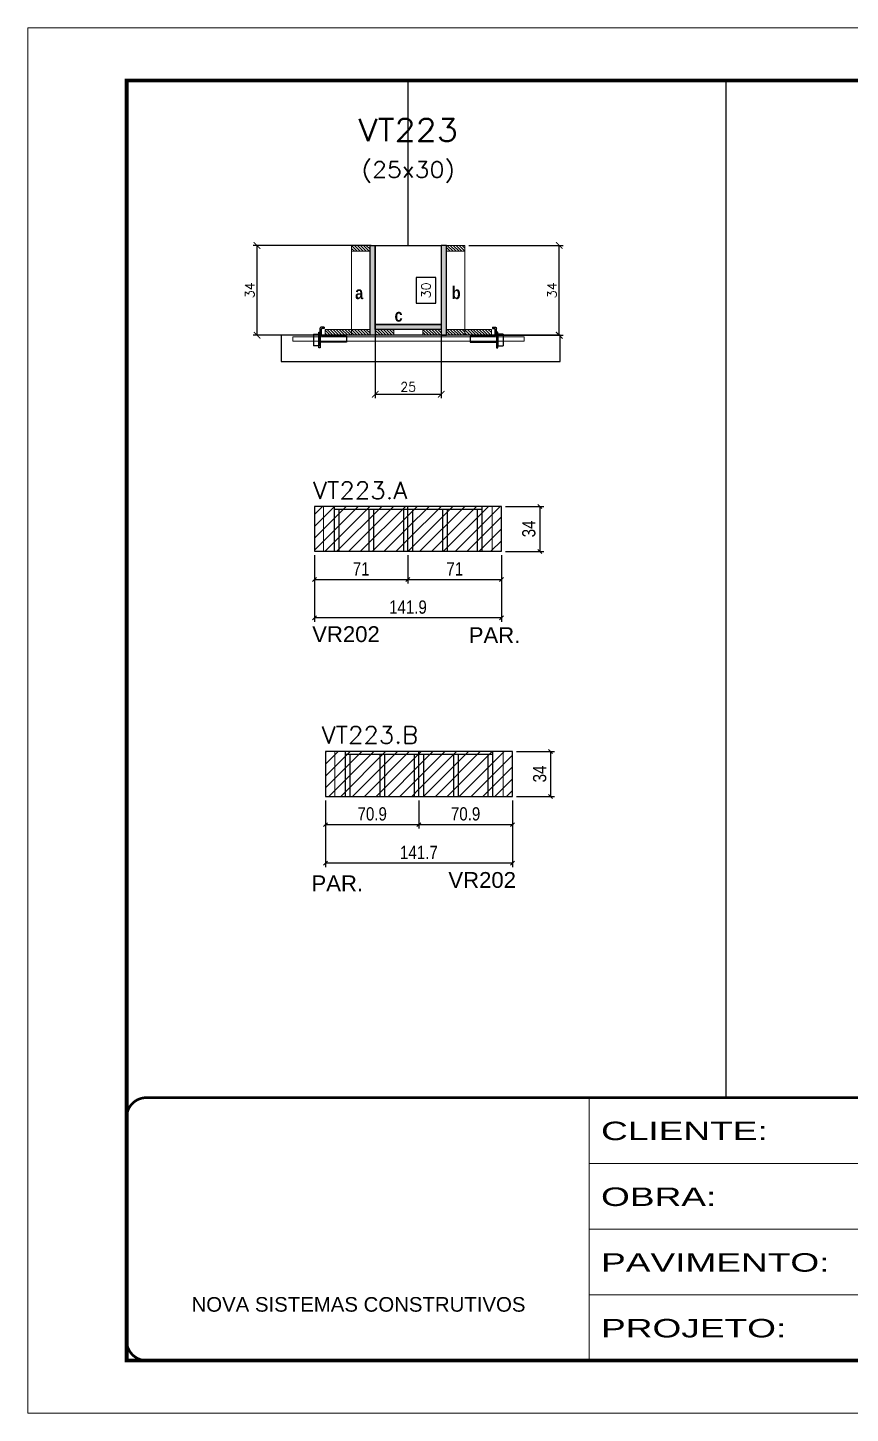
# Model space of a CAD drawing. Extents: x 137137 to 143418, y 10464 to 34486.
# Drawn here: x 137137 to 137761, y 26544 to 27594 of the extents above; entities that cross this region are included whole.
import ezdxf
from ezdxf.enums import TextEntityAlignment as Align

# ---------------------------------------------------------------- set-up
doc = ezdxf.new("R2010")
doc.units = 0
for name, pattern in [('CONTINUO', [0]), ('DASHED', [0.75, 0.5, -0.25]), ('HIDDEN', [0.375, 0.25, -0.125])]:
    doc.linetypes.add(name, pattern=pattern)
for name, color, linetype in [('5', 5, 'Continuous'), ('barrote', 251, 'Continuous'), ('COTA', 241, 'Continuous'), ('Cota Seção (2x)', 4, 'Continuous'), ('detalhes', 4, 'Continuous'), ('Painéis', 200, 'Continuous'), ('presilha', 1, 'Continuous'), ('SARR_2.2x7', 40, 'Continuous'), ('SARR_3.5x7', 81, 'Continuous'), ('Texto de Titulo', 7, 'Continuous'), ('Texto Qtd Sarr', 242, 'Continuous')]:
    doc.layers.add(name, color=color, linetype=linetype)
for name, color, linetype, lineweight in [('CONCRETO', 251, 'Continuous', 25), ('Folhas', 255, 'Continuous', 9), ('Hachura', 251, 'Continuous', 9), ('Madeira', 126, 'Continuous', 18), ('Sarr 2.2x7', 40, 'Continuous', 9), ('SARRAFO DE PRESSAO', 251, 'DASHED', 9), ('SCO-___-LAJ', 2, 'Continuous', 0), ('Texto Seção', 7, 'Continuous', 15)]:
    doc.layers.add(name, color=color, linetype=linetype, lineweight=lineweight)
doc.styles.add('ARIAL', font='arial.ttf')
doc.styles.add('COTA TECNICA', font='techl___.ttf', dxfattribs={"height": 10})
doc.styles.add('REGUA-120', font='ROMANS.shx', dxfattribs={"height": 15})
doc.styles.add('Romans', font='romans.shx')
doc.styles.get("Standard").update_dxf_attribs({"font": 'arial.ttf'})
doc.styles.add('TECNICA', font='techb___.ttf', dxfattribs={"height": 10})
doc.styles.add('Tecnologia', font='')
doc.styles.get('Tecnologia').set_extended_font_data('Forgotten Futurist')
doc.dimstyles.new('Cota Seção (2x)', dxfattribs={"dimtxt": 7, "dimasz": 5, "dimexe": 3, "dimexo": 3, "dimgap": 2, "dimtad": 3, "dimdec": 1, "dimlfac": 0.5, "dimzin": 12, "dimdsep": 46, "dimtxsty": 'Romans', "dimblk": 'ARCHTICK', "dimcen": 0, "dimclrd": 4, "dimclre": 4, "dimclrt": 1, "dimadec": 1, "dimazin": 3, "dimtfac": 1, "dimtdec": 1, "dimtmove": 0, "dimatfit": 3, "dimldrblk": 'OBLIQUE', "dimfxl": 1, "dimtolj": 1, "dimtzin": 12, "dimarcsym": 0})
doc.dimstyles.new('Cota Seção interna', dxfattribs={"dimtxt": 7, "dimasz": 6, "dimexe": 0.18, "dimexo": 2, "dimgap": -4, "dimtad": 3, "dimdec": 1, "dimlfac": 0.5, "dimzin": 12, "dimdsep": 46, "dimtxsty": 'Romans', "dimblk": 'ARCHTICK', "dimcen": 0.09, "dimse1": 1, "dimse2": 1, "dimsd1": 1, "dimsd2": 1, "dimclrd": 180, "dimclre": 5, "dimclrt": 1, "dimadec": 0, "dimazin": 3, "dimtfac": 1, "dimtdec": 1, "dimtofl": 0, "dimtmove": 0, "dimatfit": 3, "dimldrblk": 'ARCHTICK', "dimfxl": 1, "dimtolj": 1, "dimtzin": 0, "dimarcsym": 0})
doc.dimstyles.new('PAINEL', dxfattribs={"dimtxt": 10, "dimasz": 3, "dimexe": 3, "dimexo": 3, "dimgap": 3, "dimtad": 1, "dimdec": 1, "dimzin": 12, "dimdsep": 46, "dimtxsty": 'COTA TECNICA', "dimblk1": 'OBLIQUE', "dimblk2": 'OBLIQUE', "dimsah": 1, "dimcen": 0.9, "dimclrd": 4, "dimclre": 4, "dimclrt": 240, "dimadec": 1, "dimazin": 3, "dimtfac": 1, "dimtdec": 1, "dimtmove": 0, "dimatfit": 3, "dimfxl": 1, "dimtolj": 1, "dimtzin": 12, "dimarcsym": 0})
pattern_1 = [(315, (160369.4579, 19131.6818), (1.12253202, 1.12253202), [])]
pattern_2 = [(315, (160357.4579, 19131.6818), (1.12253202, 1.12253202), [])]
pattern_3 = [(45, (-1612, 0), (-4.49012806, 4.49012806), [])]

# ---------------------------------------------------------------- blocks, each defined once
blk = doc.blocks.new('9999999999')
at = {"color": 30, "linetype": 'CONTINUO'}
for p, q in [((98564.6, 34230.2), (98564.6, 34429.4)), ((98564.6, 34379.6), (99584, 34379.6)), ((98564.6, 34329.8), (99488, 34329.8)), ((98564.6, 34280), (99488, 34280))]:
    blk.add_line(p, q, dxfattribs=at)
at = {"color": 30, "linetype": 'CONTINUO', "const_width": 2}
blk.add_lwpolyline([(99584, 34230.2), (99584, 34414.4, 0.414214), (99569, 34429.4), (98229, 34429.4, 0.414214), (98214, 34414.4), (98214, 34245.2, 0.414214), (98229, 34230.2), (99584, 34230.2)], format="xyb", dxfattribs=at)
at = {"layer": 'Folhas'}
blk.add_lwpolyline([(98139, 34190.2), (99624, 34190.2), (99624, 35240.2), (98139, 35240.2)], close=True, dxfattribs=at)
at = {"layer": 'Folhas', "color": 30, "const_width": 3}
blk.add_lwpolyline([(98214, 34230.2), (99584, 34230.2), (99584, 35200.2), (98214, 35200.2)], close=True, dxfattribs=at)
at = {"color": 7, "linetype": 'Continuous', "ltscale": 5, "style": 'ARIAL'}
blk.add_text('NOVA SISTEMAS CONSTRUTIVOS', height=11.059, dxfattribs=at).set_placement((98263.2, 34267.2))
at = {"layer": 'Folhas', "color": 7, "style": 'Tecnologia', "width": 1.5}
for s, p in [('CLIENTE:', (98573.7, 34397.2)), ('OBRA:', (98573.7, 34347.3)), ('PAVIMENTO:', (98573.7, 34297.5)), ('PROJETO:', (98573.7, 34247.7))]:
    blk.add_text(s, height=14, dxfattribs=at).set_placement(p)
blk = doc.blocks.new('_ArchTick')
at = {"color": 0, "linetype": 'ByBlock', "const_width": 0.15}
blk.add_lwpolyline([(-0.5, -0.5), (0.5, 0.5)], dxfattribs=at)
blk = doc.blocks.new('*D5790')
at = {"layer": 'COTA', "color": 4, "lineweight": -2, "transparency": 16777216}
for p, q in [((137397.8, 27429.3), (137308.2, 27429.3)), ((137311.2, 27361.3), (137311.2, 27429.3)), ((137359.8, 27361.3), (137308.2, 27361.3))]:
    blk.add_line(p, q, dxfattribs=at)
at = {"layer": 'Defpoints', "color": 0, "transparency": 16777216}
for p in [(137311.2, 27429.3), (137400.8, 27429.3), (137362.8, 27361.3)]:
    blk.add_point(p, dxfattribs=at)
at = {"layer": 'COTA', "color": 4, "lineweight": -2, "transparency": 16777216, "xscale": 5, "yscale": 5, "zscale": 5}
for p, rotation in [((137311.2, 27429.3), 90), ((137311.2, 27361.3), 270)]:
    blk.add_blockref('_ArchTick', p, dxfattribs=dict(at, rotation=rotation))
at = {"layer": 'COTA', "color": 1, "transparency": 16777216, "insert": (137305.7, 27395.3), "char_height": 7, "attachment_point": 5, "rotation": 90, "style": 'Romans'}
blk.add_mtext('\\A1;34', dxfattribs=at)
blk = doc.blocks.new('_Oblique')
at = {"color": 0, "linetype": 'ByBlock', "lineweight": -2}
blk.add_line((-0.5, -0.5), (0.5, 0.5), dxfattribs=at)
blk = doc.blocks.new('*D5791')
at = {"layer": 'COTA', "color": 4, "lineweight": -2, "transparency": 16777216}
for p, q in [((137471.8, 27429.3), (137543.3, 27429.3)), ((137540.3, 27361.3), (137540.3, 27429.3)), ((137491.8, 27361.3), (137543.3, 27361.3))]:
    blk.add_line(p, q, dxfattribs=at)
at = {"layer": 'Defpoints', "color": 0, "transparency": 16777216}
for p in [(137468.8, 27429.3), (137540.3, 27429.3), (137488.8, 27361.3)]:
    blk.add_point(p, dxfattribs=at)
at = {"layer": 'COTA', "color": 4, "lineweight": -2, "transparency": 16777216, "xscale": 5, "yscale": 5, "zscale": 5}
for p, rotation in [((137540.3, 27429.3), 90), ((137540.3, 27361.3), 270)]:
    blk.add_blockref('_ArchTick', p, dxfattribs=dict(at, rotation=rotation))
at = {"layer": 'COTA', "color": 1, "transparency": 16777216, "insert": (137534.8, 27395.3), "char_height": 7, "attachment_point": 5, "rotation": 90, "style": 'Romans'}
blk.add_mtext('\\A1;34', dxfattribs=at)
blk = doc.blocks.new('*D5792')
at = {"layer": 'Cota Seção (2x)', "color": 180, "lineweight": -2, "transparency": 16777216}
for p, q in [((137446.8, 27405), (137431.8, 27405)), ((137431.8, 27405), (137431.8, 27385.7)), ((137446.8, 27385.7), (137446.8, 27405)), ((137431.8, 27385.7), (137446.8, 27385.7))]:
    blk.add_line(p, q, dxfattribs=at)
at = {"layer": 'Defpoints', "color": 0, "transparency": 16777216}
for p in [(137450.8, 27429.3), (137450.8, 27429.3), (137450.8, 27369.3)]:
    blk.add_point(p, dxfattribs=at)
at = {"layer": 'Cota Seção (2x)', "color": 1, "transparency": 16777216, "insert": (137439.3, 27395.3), "char_height": 7, "attachment_point": 5, "rotation": 90, "style": 'Romans'}
blk.add_mtext('\\A1;30', dxfattribs=at)
blk = doc.blocks.new('titulo1')
at = {"layer": 'Defpoints', "color": 252, "linetype": 'HIDDEN', "ltscale": 2}
blk.add_line((0, 0), (0, 125), dxfattribs=at)
at = {"layer": 'Defpoints', "style": 'Romans', "oblique": 15}
blk.add_attdef('FOLHA', text='', height=10, dxfattribs=at).set_placement((0, 15.6), align=Align.MIDDLE_CENTER)
at = {"layer": 'Texto Qtd Sarr', "color": 3, "style": 'Romans', "oblique": 15}
for tag, height, p in [('TITULO', 17, (0, 71.4)), ('SEÇÃO', 12, (0, 41.5))]:
    blk.add_attdef(tag, text='', height=height, dxfattribs=at).set_placement(p, align=Align.MIDDLE_CENTER)
blk = doc.blocks.new('PRESILHA METÁLICA 1')
at = {"layer": 'presilha'}
for p, q in [((7.5, 10.6), (7.5, 19.9)), ((12, 21), (8.6, 21)), ((9, 11.6), (9, 18.9)), ((12, 19.5), (9.6, 19.5)), ((12, 21), (12, 19.5)), ((0, 13), (6, 13)), ((0, 13), (0, 0)), ((6, 0), (0, 0)), ((6, 15.5), (7.5, 15.5)), ((6, -2.5), (6, 15.5)), ((6, 13), (6, 0)), ((7.5, 15.5), (7.5, -2.5)), ((37.5, 4.1), (7.5, 4.1)), ((37.5, 11), (9.6, 11)), ((37.5, 11), (37.5, 4.1)), ((7.5, -2.5), (6, -2.5))]:
    blk.add_line(p, q, dxfattribs=at)
for centre, radius, start, end in [((8.6, 19.9), 1.14, 90, 180), ((9.6, 18.9), 0.57, 90, 180), ((9.6, 11.6), 0.57, 180, 270)]:
    blk.add_arc(centre, radius, start, end, dxfattribs=at)
blk = doc.blocks.new('*D5793')
at = {"layer": 'COTA', "color": 4, "lineweight": -2, "transparency": 16777216}
for p, q in [((137400.8, 27362.7), (137400.8, 27313.6)), ((137450.8, 27362.7), (137450.8, 27313.6)), ((137400.8, 27316.6), (137450.8, 27316.6))]:
    blk.add_line(p, q, dxfattribs=at)
at = {"layer": 'Defpoints', "color": 0, "transparency": 16777216}
for p in [(137400.8, 27365.7), (137450.8, 27365.7), (137450.8, 27316.6)]:
    blk.add_point(p, dxfattribs=at)
at = {"layer": 'COTA', "color": 4, "lineweight": -2, "transparency": 16777216, "xscale": 5, "yscale": 5, "zscale": 5, "rotation": 180}
blk.add_blockref('_ArchTick', (137400.8, 27316.6), dxfattribs=at)
at = {"layer": 'COTA', "color": 4, "lineweight": -2, "transparency": 16777216, "xscale": 5, "yscale": 5, "zscale": 5}
blk.add_blockref('_ArchTick', (137450.8, 27316.6), dxfattribs=at)
at = {"layer": 'COTA', "color": 1, "transparency": 16777216, "insert": (137425.8, 27322.1), "char_height": 7, "attachment_point": 5, "style": 'Romans'}
blk.add_mtext('\\A1;25', dxfattribs=at)
blk = doc.blocks.new('*D5794')
at = {"layer": 'COTA', "color": 4, "linetype": 'ByBlock', "lineweight": -2, "transparency": 16777216}
for p, q in [((137499.6, 27231.5), (137528.5, 27231.5)), ((137525.5, 27231.5), (137525.5, 27197.5)), ((137499.6, 27197.5), (137528.5, 27197.5))]:
    blk.add_line(p, q, dxfattribs=at)
at = {"layer": 'Defpoints', "color": 0, "linetype": 'ByBlock', "transparency": 16777216}
for p in [(137496.6, 27231.5), (137496.6, 27197.5), (137525.5, 27197.5)]:
    blk.add_point(p, dxfattribs=at)
at = {"layer": 'COTA', "color": 4, "linetype": 'ByBlock', "lineweight": -2, "transparency": 16777216, "xscale": 3, "yscale": 3, "zscale": 3}
for p, rotation in [((137525.5, 27231.5), 90), ((137525.5, 27197.5), 270)]:
    blk.add_blockref('_Oblique', p, dxfattribs=dict(at, rotation=rotation))
at = {"layer": 'COTA', "color": 240, "linetype": 'ByBlock', "transparency": 16777216, "insert": (137517.3, 27214.5), "char_height": 10, "attachment_point": 5, "rotation": 90, "style": 'COTA TECNICA'}
blk.add_mtext('\\A1;34', dxfattribs=at)
blk = doc.blocks.new('*D5795')
at = {"layer": 'COTA', "color": 4, "linetype": 'ByBlock', "lineweight": -2, "transparency": 16777216}
for p, q in [((137354.7, 27194.5), (137354.7, 27144.1)), ((137496.6, 27194.5), (137496.6, 27144.1)), ((137496.6, 27147.1), (137354.7, 27147.1))]:
    blk.add_line(p, q, dxfattribs=at)
at = {"layer": 'Defpoints', "color": 0, "linetype": 'ByBlock', "transparency": 16777216}
for p in [(137354.7, 27197.5), (137496.6, 27197.5), (137354.7, 27147.1)]:
    blk.add_point(p, dxfattribs=at)
at = {"layer": 'COTA', "color": 4, "linetype": 'ByBlock', "lineweight": -2, "transparency": 16777216, "xscale": 3, "yscale": 3, "zscale": 3, "rotation": 180}
blk.add_blockref('_Oblique', (137354.7, 27147.1), dxfattribs=at)
at = {"layer": 'COTA', "color": 4, "linetype": 'ByBlock', "lineweight": -2, "transparency": 16777216, "xscale": 3, "yscale": 3, "zscale": 3}
blk.add_blockref('_Oblique', (137496.6, 27147.1), dxfattribs=at)
at = {"layer": 'COTA', "color": 240, "linetype": 'ByBlock', "transparency": 16777216, "insert": (137425.6, 27155.2), "char_height": 10, "attachment_point": 5, "style": 'COTA TECNICA'}
blk.add_mtext('\\A1;141.9', dxfattribs=at)
blk = doc.blocks.new('*D5796')
at = {"layer": 'COTA', "color": 4, "linetype": 'ByBlock', "lineweight": -2, "transparency": 16777216}
for p, q in [((137354.7, 27194.5), (137354.7, 27173.1)), ((137425.6, 27194.5), (137425.6, 27173.1)), ((137354.7, 27176.1), (137425.6, 27176.1))]:
    blk.add_line(p, q, dxfattribs=at)
at = {"layer": 'Defpoints', "color": 0, "linetype": 'ByBlock', "transparency": 16777216}
for p in [(137354.7, 27197.5), (137425.6, 27197.5), (137425.6, 27176.1)]:
    blk.add_point(p, dxfattribs=at)
at = {"layer": 'COTA', "color": 4, "linetype": 'ByBlock', "lineweight": -2, "transparency": 16777216, "xscale": 3, "yscale": 3, "zscale": 3, "rotation": 180}
blk.add_blockref('_Oblique', (137354.7, 27176.1), dxfattribs=at)
at = {"layer": 'COTA', "color": 4, "linetype": 'ByBlock', "lineweight": -2, "transparency": 16777216, "xscale": 3, "yscale": 3, "zscale": 3}
blk.add_blockref('_Oblique', (137425.6, 27176.1), dxfattribs=at)
at = {"layer": 'COTA', "color": 240, "linetype": 'ByBlock', "transparency": 16777216, "insert": (137390.1, 27184.2), "char_height": 10, "attachment_point": 5, "style": 'COTA TECNICA'}
blk.add_mtext('\\A1;71', dxfattribs=at)
blk = doc.blocks.new('*D5797')
at = {"layer": 'COTA', "color": 4, "linetype": 'ByBlock', "lineweight": -2, "transparency": 16777216}
for p, q in [((137425.6, 27194.5), (137425.6, 27173.1)), ((137496.6, 27194.5), (137496.6, 27173.1)), ((137425.6, 27176.1), (137496.6, 27176.1))]:
    blk.add_line(p, q, dxfattribs=at)
at = {"layer": 'Defpoints', "color": 0, "linetype": 'ByBlock', "transparency": 16777216}
for p in [(137425.6, 27197.5), (137496.6, 27197.5), (137496.6, 27176.1)]:
    blk.add_point(p, dxfattribs=at)
at = {"layer": 'COTA', "color": 4, "linetype": 'ByBlock', "lineweight": -2, "transparency": 16777216, "xscale": 3, "yscale": 3, "zscale": 3, "rotation": 180}
blk.add_blockref('_Oblique', (137425.6, 27176.1), dxfattribs=at)
at = {"layer": 'COTA', "color": 4, "linetype": 'ByBlock', "lineweight": -2, "transparency": 16777216, "xscale": 3, "yscale": 3, "zscale": 3}
blk.add_blockref('_Oblique', (137496.6, 27176.1), dxfattribs=at)
at = {"layer": 'COTA', "color": 240, "linetype": 'ByBlock', "transparency": 16777216, "insert": (137461.1, 27184.2), "char_height": 10, "attachment_point": 5, "style": 'COTA TECNICA'}
blk.add_mtext('\\A1;71', dxfattribs=at)
blk = doc.blocks.new('*D5798')
at = {"layer": 'COTA', "color": 4, "linetype": 'ByBlock', "lineweight": -2, "transparency": 16777216}
for p, q in [((137507.8, 27045.8), (137536.7, 27045.8)), ((137533.7, 27045.8), (137533.7, 27011.8)), ((137507.8, 27011.8), (137536.7, 27011.8))]:
    blk.add_line(p, q, dxfattribs=at)
at = {"layer": 'Defpoints', "color": 0, "linetype": 'ByBlock', "transparency": 16777216}
for p in [(137504.8, 27045.8), (137504.8, 27011.8), (137533.7, 27011.8)]:
    blk.add_point(p, dxfattribs=at)
at = {"layer": 'COTA', "color": 4, "linetype": 'ByBlock', "lineweight": -2, "transparency": 16777216, "xscale": 3, "yscale": 3, "zscale": 3}
for p, rotation in [((137533.7, 27045.8), 90), ((137533.7, 27011.8), 270)]:
    blk.add_blockref('_Oblique', p, dxfattribs=dict(at, rotation=rotation))
at = {"layer": 'COTA', "color": 240, "linetype": 'ByBlock', "transparency": 16777216, "insert": (137525.5, 27028.8), "char_height": 10, "attachment_point": 5, "rotation": 90, "style": 'COTA TECNICA'}
blk.add_mtext('\\A1;34', dxfattribs=at)
blk = doc.blocks.new('*D5799')
at = {"layer": 'COTA', "color": 4, "linetype": 'ByBlock', "lineweight": -2, "transparency": 16777216}
for p, q in [((137363.1, 27008.8), (137363.1, 26958.3)), ((137504.8, 27008.8), (137504.8, 26958.3)), ((137504.8, 26961.3), (137363.1, 26961.3))]:
    blk.add_line(p, q, dxfattribs=at)
at = {"layer": 'Defpoints', "color": 0, "linetype": 'ByBlock', "transparency": 16777216}
for p in [(137363.1, 27011.8), (137504.8, 27011.8), (137363.1, 26961.3)]:
    blk.add_point(p, dxfattribs=at)
at = {"layer": 'COTA', "color": 4, "linetype": 'ByBlock', "lineweight": -2, "transparency": 16777216, "xscale": 3, "yscale": 3, "zscale": 3, "rotation": 180}
blk.add_blockref('_Oblique', (137363.1, 26961.3), dxfattribs=at)
at = {"layer": 'COTA', "color": 4, "linetype": 'ByBlock', "lineweight": -2, "transparency": 16777216, "xscale": 3, "yscale": 3, "zscale": 3}
blk.add_blockref('_Oblique', (137504.8, 26961.3), dxfattribs=at)
at = {"layer": 'COTA', "color": 240, "linetype": 'ByBlock', "transparency": 16777216, "insert": (137433.9, 26969.4), "char_height": 10, "attachment_point": 5, "style": 'COTA TECNICA'}
blk.add_mtext('\\A1;141.7', dxfattribs=at)
blk = doc.blocks.new('*D5800')
at = {"layer": 'COTA', "color": 4, "linetype": 'ByBlock', "lineweight": -2, "transparency": 16777216}
for p, q in [((137363.1, 27008.8), (137363.1, 26987.4)), ((137433.9, 27008.8), (137433.9, 26987.4)), ((137363.1, 26990.4), (137433.9, 26990.4))]:
    blk.add_line(p, q, dxfattribs=at)
at = {"layer": 'Defpoints', "color": 0, "linetype": 'ByBlock', "transparency": 16777216}
for p in [(137363.1, 27011.8), (137433.9, 27011.8), (137433.9, 26990.4)]:
    blk.add_point(p, dxfattribs=at)
at = {"layer": 'COTA', "color": 4, "linetype": 'ByBlock', "lineweight": -2, "transparency": 16777216, "xscale": 3, "yscale": 3, "zscale": 3, "rotation": 180}
blk.add_blockref('_Oblique', (137363.1, 26990.4), dxfattribs=at)
at = {"layer": 'COTA', "color": 4, "linetype": 'ByBlock', "lineweight": -2, "transparency": 16777216, "xscale": 3, "yscale": 3, "zscale": 3}
blk.add_blockref('_Oblique', (137433.9, 26990.4), dxfattribs=at)
at = {"layer": 'COTA', "color": 240, "linetype": 'ByBlock', "transparency": 16777216, "insert": (137398.5, 26998.5), "char_height": 10, "attachment_point": 5, "style": 'COTA TECNICA'}
blk.add_mtext('\\A1;70.9', dxfattribs=at)
blk = doc.blocks.new('*D5801')
at = {"layer": 'COTA', "color": 4, "linetype": 'ByBlock', "lineweight": -2, "transparency": 16777216}
for p, q in [((137433.9, 27008.8), (137433.9, 26987.4)), ((137504.8, 27008.8), (137504.8, 26987.4)), ((137433.9, 26990.4), (137504.8, 26990.4))]:
    blk.add_line(p, q, dxfattribs=at)
at = {"layer": 'Defpoints', "color": 0, "linetype": 'ByBlock', "transparency": 16777216}
for p in [(137433.9, 27011.8), (137504.8, 27011.8), (137504.8, 26990.4)]:
    blk.add_point(p, dxfattribs=at)
at = {"layer": 'COTA', "color": 4, "linetype": 'ByBlock', "lineweight": -2, "transparency": 16777216, "xscale": 3, "yscale": 3, "zscale": 3, "rotation": 180}
blk.add_blockref('_Oblique', (137433.9, 26990.4), dxfattribs=at)
at = {"layer": 'COTA', "color": 4, "linetype": 'ByBlock', "lineweight": -2, "transparency": 16777216, "xscale": 3, "yscale": 3, "zscale": 3}
blk.add_blockref('_Oblique', (137504.8, 26990.4), dxfattribs=at)
at = {"layer": 'COTA', "color": 240, "linetype": 'ByBlock', "transparency": 16777216, "insert": (137469.3, 26998.5), "char_height": 10, "attachment_point": 5, "style": 'COTA TECNICA'}
blk.add_mtext('\\A1;70.9', dxfattribs=at)

msp = doc.modelspace()

# ---------------------------------------------------------------- hatches: boundary and pattern name
at = {"layer": 'Hachura'}
h = msp.add_hatch(dxfattribs=at)
h.set_pattern_fill('ANSI31', color=256, scale=0.5, angle=270, style=0)
h.set_pattern_definition([(315, (160357.4579, 19121.6818), (1.12253202, 1.12253202), [])])
h.paths.add_polyline_path([(137396.84, 27424.93), (137396.84, 27429.33), (137382.84, 27429.33), (137382.84, 27424.93)])
h = msp.add_hatch(color=256, dxfattribs=at)
h.dxf.hatch_style = 1
h.paths.add_polyline_path([(137396.84, 27429.33), (137400.84, 27429.33), (137400.84, 27361.33), (137396.84, 27361.33)])
h = msp.add_hatch(color=256, dxfattribs=at)
h.dxf.hatch_style = 1
h.paths.add_polyline_path([(137454.83, 27429.33), (137450.83, 27429.33), (137450.84, 27361.33), (137454.84, 27361.33)])
h = msp.add_hatch(dxfattribs=at)
h.set_pattern_fill('ANSI31', color=256, scale=0.5, angle=270, style=0)
h.set_pattern_definition([(315, (160369.4676, 19121.6818), (1.12253202, 1.12253202), [])])
h.paths.add_polyline_path([(137454.83, 27424.93), (137454.83, 27429.33), (137468.83, 27429.33), (137468.83, 27424.93)])
h = msp.add_hatch(dxfattribs=at)
h.set_pattern_fill('ANSI31', color=256, scale=0.5, angle=270, style=0)
h.set_pattern_definition(pattern_2)
h.paths.add_polyline_path([(137362.84, 27361.33), (137362.84, 27365.73), (137382.84, 27365.73), (137382.84, 27361.33)])
h = msp.add_hatch(dxfattribs=at)
h.set_pattern_fill('ANSI31', color=256, scale=0.5, angle=270, style=0)
h.set_pattern_definition([(315, (160357.4579, 19058.0818), (1.12253202, 1.12253202), [])])
h.paths.add_polyline_path([(137396.84, 27361.33), (137396.84, 27365.73), (137382.84, 27365.73), (137382.84, 27361.33)])
h = msp.add_hatch(color=256, dxfattribs=at)
h.dxf.hatch_style = 1
h.paths.add_polyline_path([(137400.84, 27365.73), (137400.84, 27369.33), (137450.84, 27369.33), (137450.84, 27365.73)])
h = msp.add_hatch(dxfattribs=at)
h.set_pattern_fill('ANSI31', color=256, scale=0.5, angle=270, style=0)
h.set_pattern_definition(pattern_2)
h.paths.add_polyline_path([(137400.84, 27361.33), (137400.84, 27365.73), (137414.84, 27365.73), (137414.84, 27361.33)])
h = msp.add_hatch(dxfattribs=at)
h.set_pattern_fill('ANSI31', color=256, scale=0.5, angle=270, style=0)
h.set_pattern_definition(pattern_1)
h.paths.add_polyline_path([(137450.84, 27361.33), (137450.84, 27365.73), (137436.84, 27365.73), (137436.84, 27361.33)])
h = msp.add_hatch(dxfattribs=at)
h.set_pattern_fill('ANSI31', color=256, scale=0.5, angle=270, style=0)
h.set_pattern_definition([(315, (160369.4579, 19058.0818), (1.12253202, 1.12253202), [])])
h.paths.add_polyline_path([(137454.84, 27361.33), (137454.84, 27365.73), (137468.84, 27365.73), (137468.84, 27361.33)])
h = msp.add_hatch(dxfattribs=at)
h.set_pattern_fill('ANSI31', color=256, scale=0.5, angle=270, style=0)
h.set_pattern_definition(pattern_1)
h.paths.add_polyline_path([(137488.84, 27361.33), (137488.84, 27365.73), (137468.84, 27365.73), (137468.84, 27361.33)])
at = {"layer": 'Hachura', "linetype": 'ByBlock'}
h = msp.add_hatch(dxfattribs=at)
h.set_pattern_fill('ANSI31', color=256, scale=2)
h.set_pattern_definition(pattern_3)
h.paths.add_polyline_path([(137425.62, 27197.53), (137425.62, 27231.53), (137354.67, 27231.53), (137354.67, 27197.53)])
h = msp.add_hatch(dxfattribs=at)
h.set_pattern_fill('ANSI31', color=256, scale=2)
h.set_pattern_definition(pattern_3)
h.paths.add_polyline_path([(137496.57, 27197.53), (137496.57, 27231.53), (137425.62, 27231.53), (137425.62, 27197.53)])
h = msp.add_hatch(dxfattribs=at)
h.set_pattern_fill('ANSI31', color=256, scale=2)
h.set_pattern_definition(pattern_3)
h.paths.add_polyline_path([(137433.92, 27011.82), (137433.92, 27045.82), (137363.07, 27045.82), (137363.07, 27011.82)])
h = msp.add_hatch(dxfattribs=at)
h.set_pattern_fill('ANSI31', color=256, scale=2)
h.set_pattern_definition(pattern_3)
h.paths.add_polyline_path([(137504.77, 27011.82), (137504.77, 27045.82), (137433.92, 27045.82), (137433.92, 27011.82)])

# ---------------------------------------------------------------- linework, layer by layer
at = {"layer": 'barrote'}
msp.add_lwpolyline([(137329.38, 27341.33), (137540.97, 27341.33), (137540.97, 27361.33), (137329.38, 27361.33)], close=True, dxfattribs=at)
at = {"layer": 'CONCRETO'}
msp.add_lwpolyline([(137400.84, 27429.33), (137400.84, 27429.33), (137400.84, 27429.33), (137400.84, 27429.33), (137450.84, 27429.33), (137450.84, 27429.33), (137450.84, 27429.33), (137450.84, 27369.33), (137400.84, 27369.33), (137400.84, 27429.33)], close=True, dxfattribs=at)
at = {"layer": 'COTA', "linetype": 'ByBlock'}
msp.add_line((137666.69, 27554.33), (137666.69, 26783.57), dxfattribs=at)
at = {"layer": 'Madeira'}
for points in [[(137396.84, 27424.93), (137396.84, 27429.33), (137382.84, 27429.33), (137382.84, 27424.93)], [(137396.84, 27429.33), (137382.84, 27429.33), (137382.84, 27361.33), (137396.84, 27361.33)], [(137454.83, 27424.93), (137454.83, 27429.33), (137468.83, 27429.33), (137468.83, 27424.93)], [(137454.83, 27429.33), (137468.83, 27429.33), (137468.84, 27361.33), (137454.84, 27361.33)], [(137362.84, 27361.33), (137362.84, 27365.73), (137382.84, 27365.73), (137382.84, 27361.33)], [(137396.84, 27361.33), (137396.84, 27365.73), (137382.84, 27365.73), (137382.84, 27361.33)], [(137400.84, 27361.33), (137400.84, 27365.73), (137414.84, 27365.73), (137414.84, 27361.33)], [(137450.84, 27361.33), (137450.84, 27365.73), (137436.84, 27365.73), (137436.84, 27361.33)], [(137454.84, 27361.33), (137454.84, 27365.73), (137468.84, 27365.73), (137468.84, 27361.33)], [(137488.84, 27361.33), (137488.84, 27365.73), (137468.84, 27365.73), (137468.84, 27361.33)]]:
    msp.add_lwpolyline(points, close=True, dxfattribs=at)
at = {"layer": 'Painéis', "linetype": 'ByBlock'}
for p, q in [((137425.62, 27197.53), (137425.62, 27231.53)), ((137433.92, 27011.82), (137433.92, 27045.82))]:
    msp.add_line(p, q, dxfattribs=at)
at = {"layer": 'Painéis'}
for points in [[(137396.84, 27429.33), (137400.84, 27429.33), (137400.84, 27361.33), (137396.84, 27361.33)], [(137454.83, 27429.33), (137450.83, 27429.33), (137450.84, 27361.33), (137454.84, 27361.33)], [(137400.84, 27365.73), (137400.84, 27369.33), (137450.84, 27369.33), (137450.84, 27365.73)]]:
    msp.add_lwpolyline(points, close=True, dxfattribs=at)
at = {"layer": 'Painéis', "linetype": 'ByBlock'}
for points in [[(137354.67, 27197.53), (137496.57, 27197.53), (137496.57, 27231.53), (137354.67, 27231.53)], [(137363.07, 27011.82), (137504.77, 27011.82), (137504.77, 27045.82), (137363.07, 27045.82)]]:
    msp.add_lwpolyline(points, close=True, dxfattribs=at)
at = {"layer": 'Sarr 2.2x7'}
for p, q in [((137361.67, 27197.53), (137361.67, 27231.53)), ((137489.57, 27231.53), (137489.57, 27197.53)), ((137370.07, 27011.82), (137370.07, 27045.82)), ((137497.77, 27045.82), (137497.77, 27011.82))]:
    msp.add_line(p, q, dxfattribs=at)
at = {"layer": 'SARR_2.2x7', "linetype": 'Continuous'}
for p, q in [((137425.62, 27229.33), (137369.67, 27229.33)), ((137481.57, 27229.33), (137425.62, 27229.33)), ((137433.92, 27043.62), (137378.07, 27043.62)), ((137489.77, 27043.62), (137433.92, 27043.62))]:
    msp.add_line(p, q, dxfattribs=at)
at = {"layer": 'SARR_3.5x7'}
for p, q in [((137369.67, 27231.53), (137369.67, 27197.53)), ((137373.17, 27229.33), (137373.17, 27197.53)), ((137395.89, 27229.33), (137395.89, 27197.53)), ((137399.39, 27229.33), (137399.39, 27197.53)), ((137422.12, 27229.33), (137422.12, 27197.53)), ((137429.12, 27229.33), (137429.12, 27197.53)), ((137451.84, 27229.33), (137451.84, 27197.53)), ((137455.34, 27229.33), (137455.34, 27197.53)), ((137478.07, 27229.33), (137478.07, 27197.53)), ((137481.57, 27231.53), (137481.57, 27197.53)), ((137378.07, 27045.82), (137378.07, 27011.82)), ((137381.57, 27043.62), (137381.57, 27011.82)), ((137404.24, 27043.62), (137404.24, 27011.82)), ((137407.74, 27043.62), (137407.74, 27011.82)), ((137430.42, 27043.62), (137430.42, 27011.82)), ((137437.42, 27043.62), (137437.42, 27011.82)), ((137460.09, 27043.62), (137460.09, 27011.82)), ((137463.59, 27043.62), (137463.59, 27011.82)), ((137486.27, 27043.62), (137486.27, 27011.82)), ((137489.77, 27045.82), (137489.77, 27011.82))]:
    msp.add_line(p, q, dxfattribs=at)
at = {"layer": 'SCO-___-LAJ', "color": 1}
msp.add_lwpolyline([(137338.38, 27359.99), (137513.65, 27359.99), (137513.65, 27356.79), (137338.38, 27356.79)], close=True, dxfattribs=at)

# ---------------------------------------------------------------- block references
at = {"layer": 'presilha', "yscale": 0.6666666666666666, "zscale": 0.6666666666666666}
for p, xscale in [((137353.97, 27353.36), 0.6666666666666666), ((137497.71, 27353.36), -0.6666666666666666)]:
    msp.add_blockref('PRESILHA METÁLICA 1', p, dxfattribs=dict(at, xscale=xscale))
at = {"layer": 'SARRAFO DE PRESSAO', "color": 6, "linetype": 'ByBlock'}
msp.add_blockref('9999999999', (38998.31, -7645.88), dxfattribs=at)
at = {"layer": 'Texto Seção'}
ref = msp.add_blockref('titulo1', (137425.84, 27429.33), dxfattribs=at)
ref.add_attrib('TITULO', 'VT223', dxfattribs={"layer": 'Texto de Titulo', "color": 7, "height": 17, "style": 'Romans', "width": 1.1}).set_placement((137425.84, 27516.83), align=Align.MIDDLE_CENTER)
ref.add_attrib('SEÇÃO', '(25x30)', dxfattribs={"layer": 'Texto de Titulo', "color": 7, "height": 12, "style": 'Romans', "width": 1.1}).set_placement((137425.84, 27486.83), align=Align.MIDDLE_CENTER)

# ---------------------------------------------------------------- texts
at = {"layer": '5', "linetype": 'Continuous'}
for s, p in [('VR202', (137352.99, 27128.77)), ('PAR.', (137471.68, 27128.03)), ('VR202', (137456.25, 26942.48)), ('PAR.', (137352.45, 26939.93))]:
    msp.add_text(s, height=12, rotation=0.00004, dxfattribs=at).set_placement(p)
at = {"layer": 'detalhes', "style": 'TECNICA'}
for s, p in [('a', (137385.53, 27388.66)), ('b', (137458.77, 27388.65)), ('c', (137415.44, 27371.56))]:
    msp.add_text(s, height=9.6, dxfattribs=at).set_placement(p)
at = {"layer": 'Texto Seção', "style": 'REGUA-120', "width": 1.05}
for s, p in [('VT223.A', (137353.72, 27237.18)), ('VT223.B', (137360.25, 27051.82))]:
    msp.add_text(s, height=13, dxfattribs=at).set_placement(p)

# ---------------------------------------------------------------- dimensions: what is measured, and where the dimension line sits
at = {"layer": 'COTA'}
for base, p1, p2, picture, middle in [((137311.19, 27429.33), (137362.84, 27361.33), (137400.84, 27429.33), '*D5790', (137305.69, 27395.33)), ((137540.31, 27429.33), (137488.84, 27361.33), (137468.83, 27429.33), '*D5791', (137534.81, 27395.33))]:
    dim = msp.add_linear_dim(base=base, p1=p1, p2=p2, angle=90, dimstyle='Cota Seção (2x)', dxfattribs=at)
    dim.commit()
    dim.dimension.update_dxf_attribs({"geometry": picture, "text_midpoint": middle})
dim = msp.add_linear_dim(base=(137450.84, 27316.6), p1=(137400.84, 27365.73), p2=(137450.84, 27365.73), dimstyle='Cota Seção (2x)', dxfattribs=at)
dim.commit()
dim.dimension.update_dxf_attribs({"geometry": '*D5793', "text_midpoint": (137425.84, 27322.1)})
at = {"layer": 'COTA', "linetype": 'ByBlock'}
for base, p1, p2, picture, middle in [((137525.54, 27197.53), (137496.57, 27231.53), (137496.57, 27197.53), '*D5794', (137517.33, 27214.53)), ((137533.75, 27011.82), (137504.77, 27045.82), (137504.77, 27011.82), '*D5798', (137525.53, 27028.82))]:
    dim = msp.add_linear_dim(base=base, p1=p1, p2=p2, angle=90, dimstyle='PAINEL', dxfattribs=at)
    dim.commit()
    dim.dimension.update_dxf_attribs({"geometry": picture, "text_midpoint": middle})
for base, p1, p2, picture, middle in [((137354.67, 27147.05), (137496.57, 27197.53), (137354.67, 27197.53), '*D5795', (137425.62, 27155.15)), ((137425.61743515, 27176.09920322), (137354.66743515, 27197.52913609), (137425.61743515, 27197.52913609), '*D5796', (137390.14243515, 27184.17230264)), ((137496.56743515, 27176.09920322), (137425.61743515, 27197.52913609), (137496.56743515, 27197.52913609), '*D5797', (137461.09243515, 27184.17230264)), ((137363.07, 26961.35), (137504.77, 27011.82), (137363.07, 27011.82), '*D5799', (137433.92, 26969.42)), ((137433.91819537, 26990.39294855), (137363.06819537, 27011.82288143), (137433.91819537, 27011.82288143), '*D5800', (137398.49319537, 26998.5245275)), ((137504.76819537, 26990.39294855), (137433.91819537, 27011.82288143), (137504.76819537, 27011.82288143), '*D5801', (137469.34319537, 26998.5245275))]:
    dim = msp.add_linear_dim(base=base, p1=p1, p2=p2, dimstyle='PAINEL', dxfattribs=at)
    dim.commit()
    dim.dimension.update_dxf_attribs({"geometry": picture, "text_midpoint": middle})
at = {"layer": 'Cota Seção (2x)'}
dim = msp.add_linear_dim(base=(137450.83, 27429.33), p1=(137450.84, 27369.33), p2=(137450.83, 27429.33), angle=90, dimstyle='Cota Seção interna', dxfattribs=at)
dim.commit()
dim.dimension.update_dxf_attribs({"geometry": '*D5792', "text_midpoint": (137450.83, 27395.33), "dimtype": 160})

doc.saveas('drawing.dxf')
